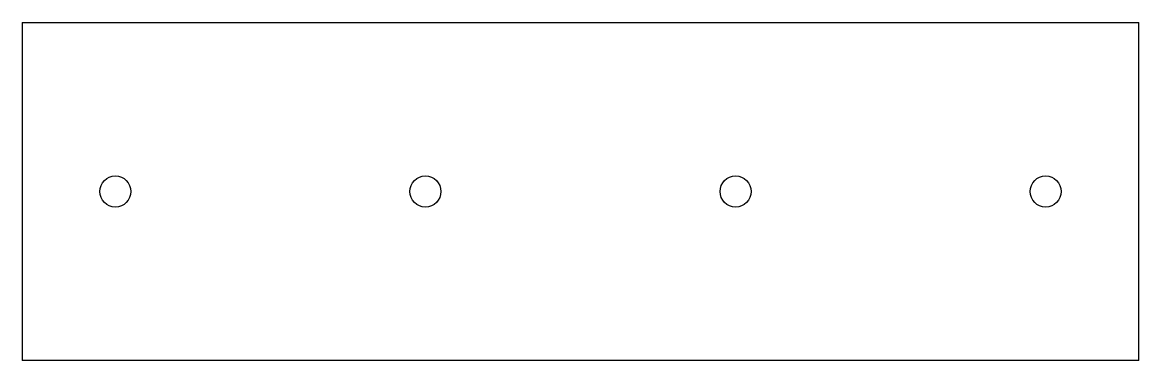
# Model space of a CAD drawing. Header units: millimetres. Extents: x 0 to 180, y 0 to 54.
import ezdxf

# ---------------------------------------------------------------- set-up
doc = ezdxf.new("R2010")
doc.units = ezdxf.units.MM

msp = doc.modelspace()

# ---------------------------------------------------------------- linework, layer by layer
at = {"color": 7, "linetype": 'Continuous', "lineweight": 25}
for p, q in [((0, 54.45), (0, 0)), ((0, 54.45), (180, 54.45)), ((180, 0), (180, 54.45)), ((180, 0), (0, 0))]:
    msp.add_line(p, q, dxfattribs=at)
for centre in [(15, 27.22), (65, 27.22), (115, 27.22), (165, 27.22)]:
    msp.add_circle(centre, 2.5, dxfattribs=at)

doc.saveas('drawing.dxf')
